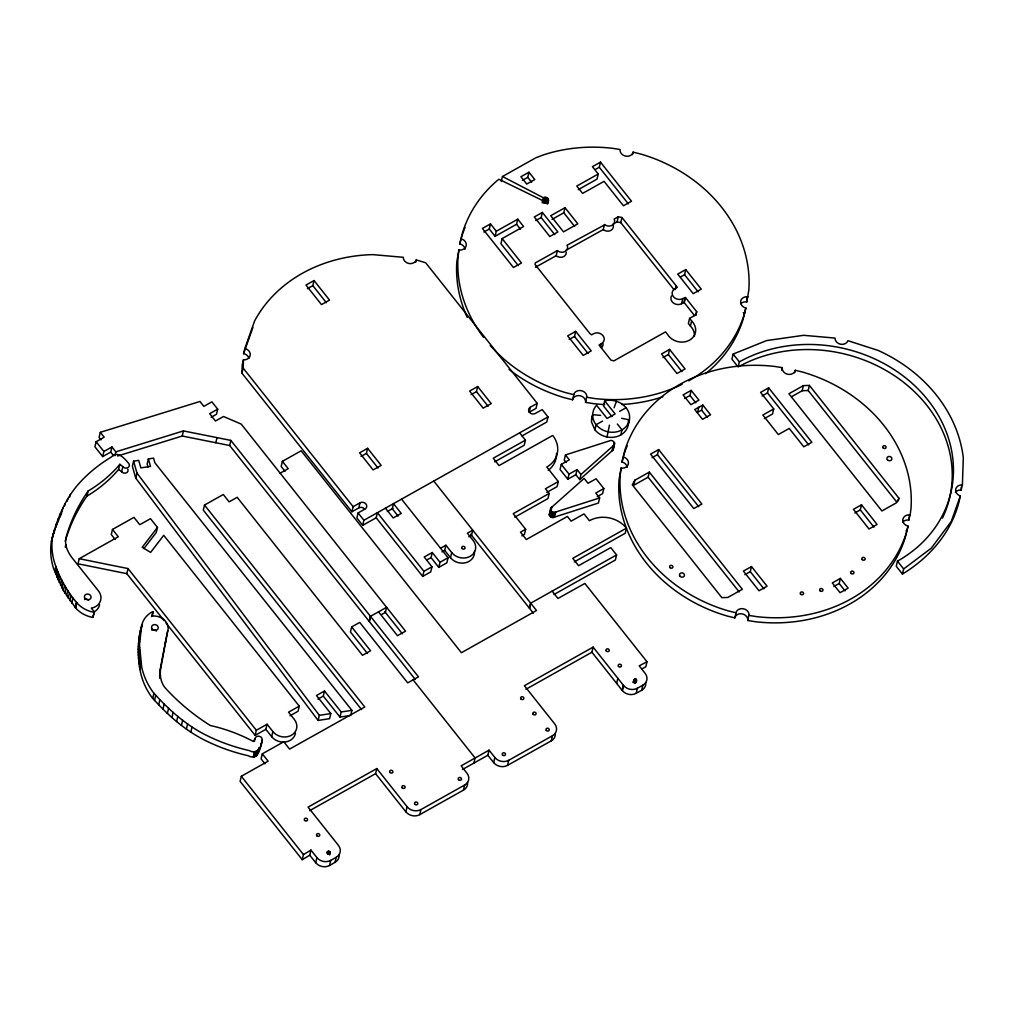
<?xml version="1.0" encoding="UTF-8"?>
<svg xmlns="http://www.w3.org/2000/svg" width="1014" height="1014" viewBox="0 0 1014 1014"><rect width="100%" height="100%" fill="white"/><g stroke="black" fill="none" stroke-linecap="round" stroke-linejoin="round"><path stroke-width="1.5" d="M902.777 522.121A6.667 5.678 13.4 0 1 908.772 520.068L909.976 514.96A6.667 5.678 13.4 0 0 902.954 519.003A6.667 5.678 13.4 0 0 907.162 525.873L908.05 526.101L905.236 537.635A146.738 124.975 13.4 0 1 755.405 621.734L747.749 620.517L747.774 619.262A6.667 5.678 13.4 0 0 742.197 613.876A6.667 5.678 13.4 0 0 735.137 616.804L734.757 617.894L727.215 616.03A146.738 124.975 13.4 0 1 619.034 479.711L621.1 468.05L622.507 468.164A6.667 5.678 13.4 0 0 628.376 463.753A6.667 5.678 13.4 0 0 624.548 457.377L623.204 456.946L621.988 462.054L623.331 462.485A6.667 5.678 13.4 0 1 627.21 467.365M747.749 620.517L748.991 614.154A6.667 5.678 13.4 0 0 743.414 608.78A6.667 5.678 13.4 0 0 736.354 611.696L734.757 617.894M167.754 630.784L160.44 669.76C159.768 676.338 161.137 683.715 165.852 688.607A205.842 175.321 13.4 0 0 210.304 725.492A146.472 124.747 13.4 0 1 250.965 740.207L253.5 741.551L255.046 738.585A3.625 3.08 13.4 0 1 259.178 736.265A3.625 3.08 13.4 0 1 262.157 740.017C260.661 747.014 258.684 761.514 248.012 755.671A164.255 139.907 13.4 0 1 202.825 739.219C183.255 728.965 166.524 713.869 151.935 697.442A78.927 67.228 13.4 0 1 140.502 672.32C137.207 656.679 137.435 640.252 141.846 624.839A26.06 22.194 13.4 0 1 152.746 611.556L152.417 616.17L153.57 616.005A13.334 11.357 13.4 0 1 167.994 630.125L166.841 634.612M262.157 740.017C261.739 747.052 257.011 755.1 249.229 750.563A164.255 139.907 13.4 0 1 204.042 734.111C184.472 723.844 167.741 708.761 153.152 692.321A78.927 67.228 13.4 0 1 141.719 667.212L139.463 644.486L141.846 624.839M364.71 509.104A4.271 3.638 13.4 0 0 358.791 507.913L351.921 511.766L241.953 373.177L242.232 364.875L243.449 359.78A6.667 5.678 13.4 0 0 250.166 355.394A6.667 5.678 13.4 0 0 245.54 348.715L244.83 348.575L243.613 353.658L244.323 353.797A6.667 5.678 13.4 0 1 248.874 358.246M241.953 373.177L243.157 368.095L243.449 359.78M501.258 181.607L502.475 176.512L543.403 197.743C552.795 195.17 545.912 208.795 542.046 200.265L498.951 179.263L496.771 180.948A146.738 124.975 13.4 0 0 462.612 232.396L459.798 243.918L461.142 244.349A6.667 5.678 13.4 0 1 465.02 249.229M599.654 497.937L555.723 512.007C552.719 514.085 548.244 509.282 551.857 507.114L584.153 478.405L588.019 483.285L596.08 478.76L603.824 488.533L595.776 493.058L599.654 497.937L598.437 503.033L554.506 517.102C551.87 518.864 547.547 515.353 550.006 512.691M604.648 404.548A146.738 124.975 13.4 0 1 593.215 403.597L585.56 402.381L585.598 401.176A6.667 5.678 13.4 0 0 580.071 395.752A6.667 5.678 13.4 0 0 572.973 398.616L572.568 399.757L565.026 397.894A146.738 124.975 13.4 0 1 509.003 369.388M585.56 402.381L586.814 396.068A6.667 5.678 13.4 0 0 581.276 390.656A6.667 5.678 13.4 0 0 574.19 393.521L572.568 399.757M566.167 462.511L564.228 460.064L565.444 454.969L609.363 440.9C612.38 438.821 616.842 443.612 613.242 445.78L580.946 474.501L579.729 479.597L575.863 474.717L577.067 469.621L580.946 474.501M955.391 492.386A6.616 5.628 13.4 0 1 961.171 490.054L961.272 487.037M961.171 490.054L962.387 484.946L963.3 457.821A146.738 124.975 13.4 0 0 878.035 350.388L847.919 340.691A6.642 5.653 13.4 0 1 840.568 344.215A6.642 5.653 13.4 0 1 835.029 338.08L803.608 335.317L766.609 340.577L733.135 354.063L731.931 359.171L738.129 366.979L739.345 361.884L733.135 354.063M459.798 243.918L461.015 238.81L462.359 239.241A6.667 5.678 13.4 0 1 466.187 245.616A6.667 5.678 13.4 0 1 460.318 250.027L458.924 249.913L458.062 256.479A146.738 124.975 13.4 0 0 477.556 328.828M621.1 468.05L620.251 474.615A146.738 124.975 13.4 0 0 728.432 610.935L735.974 612.798M740.879 303.655A6.667 5.678 13.4 0 1 745.341 301.855L746.748 301.982L747.419 296.734M746.748 301.982L748.814 290.321A146.738 124.975 13.4 0 0 640.633 154.001L633.091 152.138L632.685 153.279A6.667 5.678 13.4 0 1 625.6 156.131A6.667 5.678 13.4 0 1 620.061 150.718L620.099 149.514L612.443 148.298A146.738 124.975 13.4 0 0 542.858 155.091L535.798 157.804L502.475 176.512M908.937 520.106L909.609 514.859M910.141 515.011L911.003 508.458A146.738 124.975 13.4 0 0 802.822 372.138L795.293 370.275L794.684 372.822M621.988 462.054L624.801 450.533A146.738 124.975 13.4 0 1 774.633 366.434L782.314 367.651L782.212 368.386A6.667 5.678 13.4 0 0 788.093 374.331A6.667 5.678 13.4 0 0 795.268 370.465L795.293 370.275M609.452 425.158L607.006 436.958M159.743 671.864L164.56 646.349M164.851 644.853L166.765 635.246M537.23 403.344L530.36 407.197L529.143 412.28L536.013 408.427L537.23 403.344L425.677 262.765L416.247 259.926A6.667 5.678 13.4 0 1 408.845 263.475A6.667 5.678 13.4 0 1 403.28 257.303L372.708 254.615A146.738 124.975 13.4 0 0 254.628 320.906L244.83 348.575M600.542 347.485L601.454 343.657A6.794 5.78 13.4 0 0 602.975 335.621A6.794 5.78 13.4 0 0 593.558 333.72L591.53 334.848L589.844 333.492L535.037 264.426L535.316 262.905L557.408 250.597L558.562 251.396A6.135 5.222 13.4 0 0 565.305 251.307A6.135 5.222 13.4 0 0 567.333 245.857L567.029 245.249L604.813 224.74A6.16 5.247 13.4 0 0 612.253 225.184A6.16 5.247 13.4 0 0 614.154 219.087L618.287 216.781L621.975 217.528L677.327 287.292L674.918 288.648A6.794 5.78 13.4 0 0 673.397 296.684A6.794 5.78 13.4 0 0 682.815 298.585L685.451 297.52L696.656 311.628L696.06 314.746L689.583 318.383L688.367 323.491L690.407 326.064A15.071 12.84 13.4 0 1 694.413 336.407M51.41 541.349C56.302 521.031 64.11 500.726 77.901 484.73A164.255 139.907 13.4 0 1 111.198 457.124C117.662 450.064 124.621 458.607 128.651 463.347A3.625 3.08 13.4 0 1 127.84 467.644A3.625 3.08 13.4 0 1 122.821 466.617L119.842 464.298L118.194 466.237A146.472 124.747 13.4 0 1 88.155 490.991A205.842 175.321 13.4 0 0 66.125 537.319C64.148 544.429 67.659 551.958 71.905 557.586L98.459 590.896A13.334 11.357 13.4 0 1 92.439 607.918L91.285 608.083L94.416 612.025L92.768 617.387A26.06 22.194 13.4 0 1 75.771 608.07L63.375 590.516L53.666 568.854A78.927 67.228 13.4 0 1 51.22 542.465L52.031 538.966M52.424 537.661L54.807 528.636M55.643 527.293L56.556 523.465M57.557 522.185L58.47 518.344M59.649 517.14L60.561 513.299M61.917 512.146L62.83 508.318M64.655 505.961L65.264 503.4M67.266 501.119L67.875 498.558M69.687 496.974L70.296 494.414M54.642 571.63L55.859 566.509L54.883 563.733A78.927 67.228 13.4 0 1 52.436 537.344L53.248 533.858M55.669 574.38L56.885 569.272L55.859 566.509M56.759 577.131L57.975 572.01L56.885 569.272M65.251 547.154L65.859 544.594M57.937 579.856L59.154 574.735L57.975 572.01M59.18 582.556L60.396 577.435L59.154 574.735M60.51 585.23L61.727 580.122L60.396 577.435M211.127 417.274L216.502 414.257L217.718 409.162L211.901 401.836L203.852 406.361L199.973 401.468L100.31 432.319L104.189 437.199L96.127 441.724L94.923 446.819L102.668 456.592L110.716 452.067L111.933 446.971L115.811 451.851L114.899 455.679M61.905 587.879L63.121 582.771L61.727 580.122M100.31 432.319L99.093 437.414L101.032 439.861M63.375 590.516L64.592 585.395L63.121 582.771M65.264 541.197A205.842 175.321 13.4 0 1 86.938 496.099L88.155 490.991M64.921 593.114L66.138 588.006L64.592 585.395M66.531 595.687L67.748 590.579L66.138 588.006M68.217 598.222L69.434 593.114L67.748 590.579M102.668 456.592L103.884 451.483L111.933 446.971M143.874 548.65L156.245 532.527L157.462 527.432L150.516 518.686L139.78 524.707L133.962 517.381L112.491 529.435L118.308 536.761L79.231 558.701L78.015 563.797L126.813 573.671L164.04 620.581M69.966 600.732L71.183 595.624L69.434 593.114M71.779 603.216L72.995 598.095L71.183 595.624M75.34 607.563L76.557 602.443L72.995 598.095M75.518 607.741L76.557 602.443M75.771 608.07L76.734 602.633M86.938 496.099A146.472 124.747 13.4 0 0 116.978 471.345L118.613 469.406L119.842 464.298M118.613 469.406L121.604 471.738L122.821 466.617M112.491 529.435L111.274 534.543L115.152 539.423M92.768 617.387L94.416 612.025M148.374 458.898L150.503 466.389L140.857 467.86L138.741 460.369L133.582 461.155L132.365 466.25L135.749 478.126L318.117 720.434L329.613 718.673L330.817 713.564L316.469 695.528L324.505 691.003L341.211 711.967L339.994 717.075L350.692 715.428L351.909 710.345L154.901 462.79L153.583 458.138L148.374 458.898L147.157 463.981L148.006 466.985M135.749 478.126L136.953 473.044L319.334 715.339L318.117 720.434M126.813 573.671L128.03 568.575L79.231 558.701M117.599 456.021L182.228 436.02L183.445 430.925L230.862 440.406L418.465 676.832L407.704 682.878L359.704 622.406L351.655 626.931L350.438 632.026L367.474 653.485M139.45 635.537L140.667 630.429M139.045 638.326L140.262 633.218M138.728 641.14L139.945 636.019M138.487 643.953L139.704 638.833M138.335 646.767L139.552 641.659M138.246 649.606L139.463 644.486M138.259 652.446L139.476 647.325M138.335 655.285L139.552 650.164M138.5 658.124L139.717 653.016M138.753 660.963L139.97 655.855M139.07 663.815L140.3 658.694M139.488 666.654L140.705 661.534M153.279 611.657L151.53 616.664M139.97 669.481L141.187 664.373M164.876 645.069L165.789 641.228M152.683 698.418L153.9 693.297M159.832 672.307L160.44 669.76M159.68 673.828L160.301 671.268M159.629 675.349L160.237 672.802M159.667 676.883L160.275 674.323M154.496 700.446L155.712 695.338M159.794 678.417L160.402 675.869M215.817 442.738L217.034 437.642M351.655 626.931L370.579 650.773L362.505 655.31L237.175 497.316L229.113 501.841L223.295 494.515L204.511 505.061L203.294 510.156L361.58 709.61M158.653 704.857L159.87 699.749M162.95 709.179L164.167 704.058M415.296 679.469L229.658 445.501L230.862 440.406M167.386 713.387L168.603 708.266M171.936 717.494L173.153 712.373M176.626 721.486L177.843 716.378M181.443 725.378L182.659 720.257M186.373 729.142L187.59 724.034M190.759 732.323L191.976 727.203M307.457 288.66L312.819 285.644L314.036 280.561L329.537 300.093L321.489 304.606L305.975 285.073L314.036 280.561M433.764 481.054L536.507 610.504L461.408 652.724L301.171 450.799L282.386 461.345L281.17 466.453L285.048 471.333M204.511 505.061L364.761 706.986L289.586 749.105L283.781 741.779L262.309 753.833L268.127 761.159L241.319 776.28L240.103 781.376L302.248 859.682L309.752 855.208L310.956 850.1L316.913 857.603A10.001 8.518 13.4 0 0 330.754 860.392L336.23 857.274A10.001 8.518 13.4 0 0 338.473 845.435L308.079 807.131L376.802 768.561L407.108 806.751A10.001 8.518 13.4 0 0 420.975 809.552L464.716 785.001A10.001 8.518 13.4 0 0 466.947 773.15L461.142 765.836L489.052 750.157L494.857 757.483A10.001 8.518 13.4 0 0 508.724 760.297L552.465 735.746A10.001 8.518 13.4 0 0 554.709 723.895L524.39 685.705L593.127 647.122L623.509 685.426A10.001 8.518 13.4 0 0 637.375 688.227L642.889 685.172A10.001 8.518 13.4 0 0 645.145 673.347L639.2 665.856L646.995 661.749L584.85 583.443L557.966 598.463L552.161 591.137M165.992 623.04L255.122 735.353L256.339 730.257L267.075 724.224L272.88 731.55A13.334 11.357 13.4 0 0 291.373 735.289A13.334 11.357 13.4 0 0 294.352 719.496L288.546 712.17L299.282 706.15L163.723 535.329L150.617 552.402L142.226 547.281L157.462 527.432M254.438 741.145L255.046 738.585M253.361 756.659L254.577 751.551M253.792 756.697L255.021 751.577M254.235 756.685L255.452 751.577M254.666 756.634L255.883 751.513M255.084 756.533L256.301 751.425M255.49 756.393L256.707 751.273M255.858 756.203L257.074 751.095M256.2 755.988L257.417 750.867M256.504 755.734L257.987 750.335M256.998 755.126L258.215 750.018M257.176 754.784L258.874 747.724M255.122 735.353L265.858 729.332L267.075 724.224M262.309 753.833L261.092 758.941L264.971 763.821M295.48 733.274A13.334 11.357 13.4 0 1 285.454 741.956A13.334 11.357 13.4 0 1 271.663 736.658L272.88 731.55M299.282 706.15L298.065 711.245L290.004 715.77M351.921 511.766L353.138 506.683L360.008 502.817A4.271 3.638 13.4 0 1 365.927 504.021A4.271 3.638 13.4 0 1 364.964 509.079L358.094 512.932L356.89 518.015L362.695 525.341L376.435 517.634M361.047 456.414L366.409 453.397L367.626 448.315L381.175 465.388L373.127 469.9L359.577 452.827L367.626 448.315M415.677 262.296L416.285 259.749M358.791 507.913L360.008 502.817M362.695 525.341L363.912 520.258L548.004 416.919L542.186 409.593L535.316 413.446A4.271 3.638 13.4 0 1 529.397 412.254A4.271 3.638 13.4 0 1 530.36 407.197M317.94 699.128L323.301 696.111L324.505 691.003M302.248 859.682L303.465 854.587L310.956 850.1M370.478 616.36L369.273 621.455L370.49 616.347L386.6 607.31L385.383 612.418L381.353 614.674M458.924 249.913L456.845 261.574A146.738 124.975 13.4 0 0 467.251 317.344M339.082 854.802A10.001 8.518 13.4 0 1 335.013 862.382L329.55 865.487A10.001 8.518 13.4 0 1 315.696 862.699L316.913 857.603M327.484 853.864C326.229 848.756 332.719 852.521 329.271 854.067C327.497 854.764 326.001 851.849 328.092 851.316M327.902 853.801L328.511 851.253M328.333 853.839L328.942 851.291M328.751 853.978L329.36 851.43M329.119 854.194L329.727 851.646M329.411 854.485L330.019 851.937M329.613 854.827L330.222 852.28M329.55 865.487L330.754 860.392M335.013 862.382L336.23 857.274M489.268 229.012L490.484 223.904L496.302 231.23L495.086 236.338L489.268 229.012L483.893 232.029M496.302 231.23L517.774 219.189L523.604 226.528L502.133 238.582L500.916 243.677L518.344 265.643M309.612 810.693L375.586 773.657L376.802 768.561M423.903 571.313L377.398 512.704L376.181 517.799L422.686 576.408L423.903 571.313L431.951 566.788L424.207 557.016L432.256 552.503L440 562.263L438.796 567.371L431.039 557.599L432.256 552.503M431.951 566.788L430.735 571.883L422.686 576.408M471.092 394.636L476.466 391.619L477.67 386.537L491.22 403.61L483.171 408.135L469.621 391.062L477.67 386.537M495.086 236.338L516.557 224.284L517.774 219.189M522.387 180.34L527.762 177.323L528.966 172.228L534.784 179.554L526.735 184.066L520.917 176.74L528.966 172.228M442.003 551.857L444.677 550.349L445.894 545.24L451.724 552.579A13.334 11.357 13.4 0 0 470.217 556.318A13.334 11.357 13.4 0 0 473.196 540.525L467.365 533.187L472.739 530.17L471.523 535.278L468.836 536.786M401.557 499.129L448.061 557.751L446.844 562.846L438.796 567.371M474.413 551.337A13.334 11.357 13.4 0 1 465.958 562.656A13.334 11.357 13.4 0 1 450.508 557.7L451.724 552.579M542.186 202.838L543.403 197.743M544.163 197.438L542.946 202.534L546.216 203.193L547.421 198.098M543.783 202.407L545 197.312M544.645 202.483L545.862 197.388M535.772 220.558L541.159 217.528L542.376 212.433L557.877 231.965L549.803 236.503L534.302 216.971L542.376 212.433M545.481 202.749L546.685 197.654M546.799 203.776L548.016 198.681M547.522 203.18L548.435 199.352M547.712 203.928L548.625 200.1M467.568 782.529A10.001 8.518 13.4 0 1 463.499 790.096L419.758 814.648A10.001 8.518 13.4 0 1 405.892 811.846L407.108 806.751M419.758 814.648L420.975 809.552M552.085 219.366L563.797 212.788L565.013 207.693L577.815 223.828L563.505 231.864L550.703 215.728L565.013 207.693M535.481 267.227L556.192 255.693L557.408 250.597M595.256 169.515L599.287 167.247L600.503 162.151L631.507 201.228L623.433 205.753L604.078 181.354L582.606 193.408L576.776 186.069L598.247 174.015L592.429 166.689L600.503 162.151M598.247 174.015L597.031 179.11L578.246 189.656M548.004 416.919L546.787 422.001L522.058 435.881M463.499 790.096L464.716 785.001M569.146 339.475L574.52 336.458L575.724 331.363L591.225 350.895L583.177 355.42L567.675 335.888L575.724 331.363M473.88 763.098L475.097 757.99L413.091 679.862M565.825 250.357L603.279 229.557L604.496 224.449M462.46 769.499L487.835 755.265L489.052 750.157M632.483 154.686L633.091 152.138M603.279 229.557L603.596 229.836A6.16 5.247 13.4 0 0 611.036 230.292A6.16 5.247 13.4 0 0 612.95 224.183L617.07 221.876L618.287 216.781M549.284 514.744L550.767 508.204M565.444 454.969L569.323 459.849L561.274 464.361L560.058 469.469L567.802 479.229L575.863 474.717M550.31 511.411L551.223 507.596M549.474 515.48L550.691 510.384M550.944 510.942L551.857 507.114M550.488 516.747L551.692 511.652M673.993 289.649L620.758 222.624L621.975 217.528M530.69 603.191L529.473 608.286L530.702 603.191L616.588 554.924L610.77 547.598L578.588 565.685L572.758 558.334L626.437 528.167L625.207 533.263L574.279 561.883M551.223 517.191L552.44 512.083M555.317 733.261A10.001 8.518 13.4 0 1 551.248 740.841L507.507 765.393A10.001 8.518 13.4 0 1 493.653 762.591L494.857 757.483M552.047 517.457L553.264 512.349M552.909 517.533L554.126 512.425M553.745 517.406L554.962 512.311M554.506 517.102L555.723 512.007M567.802 479.229L569.019 474.134L577.067 469.621M507.507 765.393L508.724 760.297M591.504 419.809L592.721 414.701L600.668 415.36M628.312 420.785A18.67 15.907 13.4 0 1 616.55 436.692A18.67 15.907 13.4 0 1 594.901 429.809L596.118 424.701C591.53 419.162 591.416 410.493 596.625 405.308L607.069 418.478L615.13 413.953L604.686 400.809C612.405 398.908 620.974 401.62 626.082 407.717A18.67 15.907 13.4 0 1 622.013 429.847L620.796 434.955M604.686 400.809L603.469 405.904L612.012 416.665M579.729 479.597L612.025 450.875L613.242 445.78M612.025 450.875L613.356 449.101L614.395 442.51M612.659 450.406L613.876 445.311M603.824 488.533L602.608 493.628L597.246 496.645M613.115 449.798L614.598 443.257M551.248 740.841L552.465 735.746M628.198 424.955L629.415 419.859L621.557 418.288M675.261 289.598L676.173 285.771M525.936 689.266L591.91 652.23L593.127 647.122M634.853 480.23L633.636 485.326L648.123 477.201L649.34 472.106L742.349 589.311L727.862 597.436L721.867 597.677L632.292 484.806L634.853 480.23L649.34 472.106M680.521 276.949L684.551 274.693L685.768 269.597L701.27 289.129L693.221 293.654L677.72 274.11L685.768 269.597M662.979 357.549L668.365 354.532L669.582 349.424L685.084 368.957L676.959 373.52L661.508 353.962L669.582 349.424M671.496 295.949A6.794 5.78 13.4 0 0 673.385 302.971A6.794 5.78 13.4 0 0 681.598 303.693L682.815 298.585M681.598 303.693L683.892 302.768L685.096 297.66M694.501 315.557L684.235 302.616L685.451 297.52M652.065 457.707L657.44 454.69L658.656 449.582L701.865 504.034L693.791 508.559L650.582 454.12L658.656 449.582M690.407 326.064L691.624 320.969L689.583 318.383M695.743 315.455L696.656 311.628M616.651 683.411L617.868 678.303M684.589 398.489L689.964 395.473L691.18 390.377L698.938 400.137L690.864 404.675L683.106 394.902L691.18 390.377M645.741 682.701A10.001 8.518 13.4 0 1 641.672 690.268L636.158 693.322A10.001 8.518 13.4 0 1 622.304 690.521L623.242 685.084M622.304 690.521L623.509 685.426M633.116 682.473C636.779 671.851 638.224 688.151 633.725 679.925M633.344 682.169L633.953 679.621M698.773 407.286L697.556 412.394L701.587 410.125L702.803 405.03L710.548 414.802L702.499 419.314L694.742 409.555L702.803 405.03M634.042 681.776L634.65 679.228M634.156 682.992L635.068 679.177M634.587 683.03L635.499 679.215M635.005 683.17L635.917 679.342M635.372 683.385L636.285 679.557M635.968 682.397L636.577 679.849M636.158 693.322L637.375 688.227M646.995 661.749L645.779 666.844L641.875 668.898M641.672 690.268L642.889 685.172M705.579 373.697A146.738 124.975 13.4 0 0 743.047 319.499L745.86 307.977L744.517 307.546A6.667 5.678 13.4 0 1 740.689 301.171A6.667 5.678 13.4 0 1 746.558 296.76L747.952 296.887M762.084 395.954L767.459 392.925L768.675 387.83L811.884 442.269L803.81 446.806L789.222 428.428L778.346 434.55L762.845 415.018L773.733 408.908L760.601 392.367L768.675 387.83M781.705 370.199L782.314 367.651M773.733 408.908L772.516 414.004L764.353 418.592M744.897 574.684L750.271 571.655L751.488 566.56L767.078 586.206L759.004 590.744L743.414 571.097L751.488 566.56M791.63 396.639L802.175 390.732L803.38 385.624L809.387 385.396L898.962 498.267L898.353 500.815M896.769 502.12L808.171 390.491L809.387 385.396M833.8 586.51L839.174 583.494L840.391 578.398L848.148 588.158L840.074 592.696L832.317 582.923L840.391 578.398M854.903 512.932L860.29 509.903L861.507 504.807L877.097 524.453L869.023 528.978L853.433 509.332L861.507 504.807M739.345 361.884A136.066 115.888 13.4 0 1 927.899 400.048A136.066 115.888 13.4 0 1 897.466 561.135L896.249 566.243L902.447 574.051C931.106 556.686 954.022 529.435 960.309 495.935L958.75 495.225A6.616 5.628 13.4 0 1 955.898 488.583A6.616 5.628 13.4 0 1 962.387 484.946M908.05 526.101L906.833 531.197L905.946 530.968M902.447 574.051L903.664 568.955L931.321 548.13L951.284 521.411L960.309 495.935M519.612 432.826L525.429 440.152L524.2 445.247L494.693 461.826M525.429 440.152L493.235 458.239L499.065 465.578L552.719 435.437A26.681 22.726 13.5 0 1 546.774 467.036L558.308 481.549L545.431 488.786L549.157 493.463L513.249 513.654L525.658 529.283L524.428 534.378L521.855 535.823M549.157 493.463L547.928 498.571L514.782 517.191M558.308 481.549L557.079 486.644L546.774 492.436M616.588 554.924L615.359 560.02L554.012 594.496M745.86 307.977L744.263 314.391A146.738 124.975 13.4 0 1 688.696 380.833M140.49 630.543L140.629 629.947A26.06 22.194 13.4 0 1 142.125 625.93M53.59 533.744L55.326 528.573M592.48 415.056L591.454 421.849L594.901 429.809M243.613 353.658L252.892 327.446M614.116 407.767L616.423 401.341M55.808 527.293L57.253 523.465M57.773 522.197L59.344 518.408M59.915 517.165L61.613 513.426M898.962 498.267L896.401 502.83L881.914 510.967L788.905 393.762L803.38 385.624M490.484 223.904L482.411 228.442L513.426 267.506L521.488 262.981L502.133 238.582M217.718 409.162L209.657 413.687L215.475 421.013L223.524 416.488L241.193 424.08L405.524 631.152L397.463 635.689L378.539 611.848M280.13 473.196L288.191 468.671L282.386 461.345M601.454 343.657L599.046 345.014L611.074 360.249L613.964 360.832L665.539 331.882L667.58 334.468A15.071 12.84 13.4 0 0 689.495 340.172A15.071 12.84 13.4 0 0 691.624 320.969M387.424 511.462L392.925 508.369M619.643 411.342L626.082 407.717M602.557 421.089L596.118 424.701A18.67 15.907 13.4 0 0 622.013 429.847L617.336 424.004M440.532 548.244L445.894 545.24M427.008 559.867L431.039 557.599M440 562.263L448.061 557.751M525.658 529.283L520.499 532.173L526.329 539.524L567.409 516.443L571.123 521.133L584.001 513.895L589.413 520.714A26.681 22.726 13.5 0 1 626.437 528.167M115.811 451.851L183.445 430.925M319.334 715.339L330.817 713.564M341.211 711.967L351.909 710.345M802.175 390.732L808.171 390.491M586.776 397.285L594.432 398.502A146.738 124.975 13.4 0 0 682.13 384.293M748.966 615.422L756.621 616.639A146.738 124.975 13.4 0 0 906.453 532.527M182.228 436.02L229.658 445.501M617.07 221.876L620.758 222.624M573.785 394.649L566.243 392.798A146.738 124.975 13.4 0 1 494.274 349.893M743.3 312.642L744.644 313.085M556.192 255.693L557.345 256.504A6.135 5.222 13.4 0 0 566.357 252.321M323.301 696.111L339.994 717.075M599.287 167.247L628.35 203.877M684.551 274.693L698.114 291.791M767.459 392.925L808.703 444.893M860.29 509.903L873.929 527.103M897.466 561.135L903.664 568.955M563.797 212.788L574.634 226.439M527.762 177.323L531.628 182.203M668.365 354.532L681.928 371.618M689.964 395.473L695.781 402.799M701.587 410.125L707.392 417.451M839.174 583.494L844.992 590.82M541.159 217.528L554.721 234.627M516.557 224.284L520.448 229.177M574.52 336.458L588.082 353.556M657.44 454.69L698.684 506.658M750.271 571.655L763.91 588.855M648.123 477.201L739.181 591.935M561.274 464.361L569.019 474.134M476.466 391.619L488.076 406.259M312.819 285.644L326.381 302.73M591.91 652.23L622.038 690.192M470.724 534.277L533.351 613.166M444.677 550.349L450.508 557.7M366.409 453.397L378.019 468.037M398.096 516.088L392.279 508.762L393.495 503.666L401.252 513.426L393.204 517.951L385.447 508.179M243.157 368.095L353.138 506.683M358.094 512.932L363.912 520.258M384.724 611.569L402.355 633.788M487.835 755.265L493.653 762.591M375.586 773.657L405.892 811.846M110.716 452.067L113.631 455.73M96.127 441.724L103.884 451.483M265.858 729.332L271.663 736.658M128.03 568.575L256.339 730.257M309.752 855.208L315.696 862.699M241.319 776.28L303.465 854.587M612.773 446.933L613.191 447.618M133.582 461.155L137.105 473.563M493.235 348.803A146.738 124.975 13.4 0 1 490.168 345.444M483.513 337.332A146.738 124.975 13.4 0 1 478.367 330.07M662.814 396.804A146.738 124.975 13.4 0 1 621.747 404.497M461.395 237.491A146.738 124.975 13.4 0 1 465.109 227.402M603 343.619A6.794 5.78 13.4 0 1 601.517 347.802M556.496 453.423A26.681 22.726 13.5 0 1 548.219 470.395M93.985 612.279A26.06 22.194 13.4 0 1 76.988 602.95M84.555 599.578A3.359 2.865 13.4 0 1 88.611 599.933M99.587 604.686A13.334 11.357 13.4 0 1 94.264 611.81M127.878 469.203A3.625 3.08 13.4 0 1 121.604 471.738M260.75 743.528A3.625 3.08 13.4 0 1 260.94 745.138M151.758 630.125A3.359 2.865 13.4 0 1 156.41 631.088M739.421 366.269A136.066 115.888 13.4 0 1 901.066 380.364A136.066 115.888 13.4 0 1 942.462 518.091M623.585 455.628A146.738 124.975 13.4 0 1 627.298 445.539M462.08 548.511A1.673 1.42 13.4 0 0 464.932 548.435A1.673 1.42 13.4 0 0 463.246 546.318A1.673 1.42 13.4 0 0 462.08 548.511M520.892 698.874A1.66 1.407 13.4 0 0 523.731 698.861A1.66 1.407 13.4 0 0 522.121 696.732A1.66 1.407 13.4 0 0 520.892 698.874M533.098 714.262A1.66 1.407 13.4 0 0 535.937 714.249A1.66 1.407 13.4 0 0 534.327 712.12A1.66 1.407 13.4 0 0 533.098 714.262M606.271 650.95A1.66 1.407 13.4 0 0 609.097 650.937A1.66 1.407 13.4 0 0 607.5 648.808A1.66 1.407 13.4 0 0 606.271 650.95M618.477 666.35A1.66 1.407 13.4 0 0 621.316 666.337A1.66 1.407 13.4 0 0 619.706 664.208A1.66 1.407 13.4 0 0 618.477 666.35M546.28 730.384A1.673 1.42 13.4 0 0 549.132 730.321A1.673 1.42 13.4 0 0 547.446 728.204A1.673 1.42 13.4 0 0 546.28 730.384M502.538 754.948A1.673 1.42 13.4 0 0 505.39 754.872A1.673 1.42 13.4 0 0 503.717 752.756A1.673 1.42 13.4 0 0 502.538 754.948M389.997 772.44A1.66 1.407 13.4 0 0 392.811 772.313A1.66 1.407 13.4 0 0 391.087 770.247A1.66 1.407 13.4 0 0 389.997 772.44M402.203 787.827A1.66 1.407 13.4 0 0 405.017 787.688A1.66 1.407 13.4 0 0 403.306 785.622A1.66 1.407 13.4 0 0 402.203 787.827M304.618 820.364A1.66 1.407 13.4 0 0 307.445 820.237A1.66 1.407 13.4 0 0 305.721 818.171A1.66 1.407 13.4 0 0 304.618 820.364M316.837 835.764A1.66 1.407 13.4 0 0 319.651 835.625A1.66 1.407 13.4 0 0 317.94 833.559A1.66 1.407 13.4 0 0 316.837 835.764M414.789 804.203A1.673 1.42 13.4 0 0 417.641 804.127A1.673 1.42 13.4 0 0 415.968 802.011A1.673 1.42 13.4 0 0 414.789 804.203M458.531 779.652A1.673 1.42 13.4 0 0 461.383 779.576A1.673 1.42 13.4 0 0 459.697 777.459A1.673 1.42 13.4 0 0 458.531 779.652M85.024 598.45A3.359 2.865 13.4 0 0 90.778 598.298A3.359 2.865 13.4 0 0 87.381 594.039A3.359 2.865 13.4 0 0 85.024 598.45M152.201 628.997A3.359 2.865 13.4 0 0 157.956 628.857A3.359 2.865 13.4 0 0 154.584 624.586A3.359 2.865 13.4 0 0 152.201 628.997M883.105 447.871A1.673 1.42 13.4 0 0 885.957 447.795A1.673 1.42 13.4 0 0 884.284 445.678A1.673 1.42 13.4 0 0 883.105 447.871M670.051 567.663A1.673 1.42 13.4 0 0 672.852 567.308A1.673 1.42 13.4 0 0 670.913 565.356A1.673 1.42 13.4 0 0 670.051 567.663M800.578 594.115A1.673 1.42 13.4 0 0 803.43 594.039A1.673 1.42 13.4 0 0 801.744 591.923A1.673 1.42 13.4 0 0 800.578 594.115M862.166 559.538A1.673 1.42 13.4 0 0 865.018 559.462A1.673 1.42 13.4 0 0 863.345 557.345A1.673 1.42 13.4 0 0 862.166 559.538M851.063 573.404A1.673 1.42 13.4 0 0 853.877 573.1A1.673 1.42 13.4 0 0 851.988 571.11A1.673 1.42 13.4 0 0 851.063 573.404M820.149 590.883A1.673 1.42 13.4 0 0 822.912 590.402A1.673 1.42 13.4 0 0 820.871 588.526A1.673 1.42 13.4 0 0 820.149 590.883M679.963 576.155A2.497 2.129 13.4 0 0 684.247 576.053A2.497 2.129 13.4 0 0 681.725 572.872A2.497 2.129 13.4 0 0 679.963 576.155M887.389 459.722A2.497 2.129 13.4 0 0 891.661 459.621A2.497 2.129 13.4 0 0 889.139 456.452A2.497 2.129 13.4 0 0 887.389 459.722"/></g></svg>
